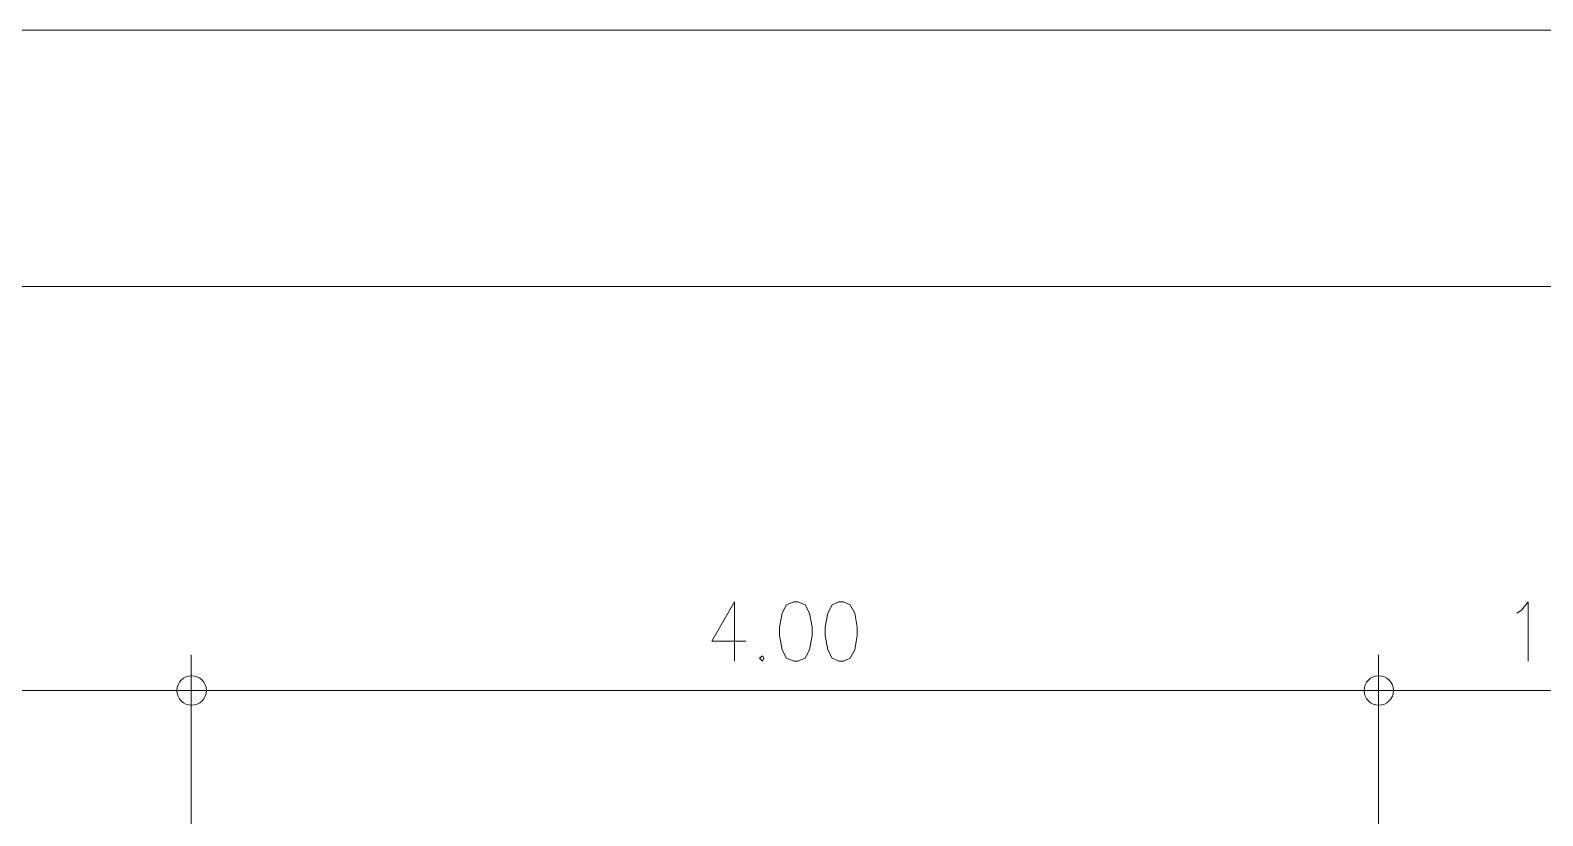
# Model space of a CAD drawing. Header units: millimetres. Extents: x 2928 to 3112, y 1220 to 1280.
# Drawn here: x 2973.77 to 2978.91, y 1267.55 to 1270.22 of the extents above; entities that cross this region are included whole.
import ezdxf

# ---------------------------------------------------------------- set-up
doc = ezdxf.new("R2010")
doc.units = ezdxf.units.MM

msp = doc.modelspace()

# ---------------------------------------------------------------- linework, layer by layer
at = {"color": 253, "linetype": 'Continuous', "lineweight": 5, "true_color": 0x9a9a9a}
for points in [[(2982.1769, 1270.2157), (2940.34797, 1270.2157), (2940.34797, 1270.2157)], [(2940.59964, 1269.34569), (2981.92523, 1269.34569), (2981.92523, 1269.34569)], [(2974.21345, 1267.97234), (2972.67843, 1267.97234), (2972.67843, 1267.97234)], [(2974.31512, 1265.58897), (2974.31512, 1267.98234), (2974.31512, 1267.98234)], [(2974.31512, 1265.58897), (2974.31512, 1267.98234), (2974.31512, 1267.98234)], [(2978.24518, 1267.97234), (2974.41512, 1267.97234), (2974.41512, 1267.97234)], [(2978.34685, 1265.58897), (2978.34685, 1267.98234), (2978.34685, 1267.98234)], [(2978.34685, 1265.58897), (2978.34685, 1267.98234), (2978.34685, 1267.98234)], [(2979.65686, 1267.97234), (2978.44685, 1267.97234), (2978.44685, 1267.97234)]]:
    msp.add_lwpolyline(points, dxfattribs=at)
at = {"color": 7, "linetype": 'Continuous', "lineweight": 20, "true_color": 0x000007}
for points in [[(2976.16015, 1268.07234), (2976.16015, 1268.27401), (2976.08348, 1268.14067), (2976.19848, 1268.14067)], [(2978.81685, 1268.23567), (2978.83352, 1268.24567), (2978.85519, 1268.27401), (2978.85519, 1268.07234)], [(2974.31512, 1267.85067), (2974.31512, 1268.094), (2974.31512, 1268.094)], [(2974.31512, 1268.094), (2974.31512, 1267.85067), (2974.31512, 1267.85067)], [(2978.34685, 1267.85067), (2978.34685, 1268.094), (2978.34685, 1268.094)], [(2978.34685, 1268.094), (2978.34685, 1267.85067), (2978.34685, 1267.85067)], [(2974.43512, 1267.97234), (2974.19345, 1267.97234), (2974.19345, 1267.97234)], [(2974.19345, 1267.97234), (2974.43512, 1267.97234), (2974.43512, 1267.97234)], [(2978.46685, 1267.97234), (2978.22518, 1267.97234), (2978.22518, 1267.97234)], [(2978.22518, 1267.97234), (2978.46685, 1267.97234), (2978.46685, 1267.97234)]]:
    msp.add_lwpolyline(points, dxfattribs=at)
for points in [[(2976.36182, 1268.27401), (2976.33682, 1268.26401), (2976.32182, 1268.23567), (2976.31348, 1268.18734), (2976.31348, 1268.15901), (2976.32182, 1268.11067), (2976.33682, 1268.08234), (2976.36182, 1268.07234), (2976.37515, 1268.07234), (2976.40015, 1268.08234), (2976.41515, 1268.11067), (2976.42349, 1268.15901), (2976.42349, 1268.18734), (2976.41515, 1268.23567), (2976.40015, 1268.26401), (2976.37515, 1268.27401)], [(2976.51515, 1268.27401), (2976.49182, 1268.26401), (2976.47682, 1268.23567), (2976.46849, 1268.18734), (2976.46849, 1268.15901), (2976.47682, 1268.11067), (2976.49182, 1268.08234), (2976.51515, 1268.07234), (2976.53015, 1268.07234), (2976.55349, 1268.08234), (2976.56849, 1268.11067), (2976.57682, 1268.15901), (2976.57682, 1268.18734), (2976.56849, 1268.23567), (2976.55349, 1268.26401), (2976.53015, 1268.27401)], [(2976.25515, 1268.09067), (2976.24515, 1268.08234), (2976.25515, 1268.07234), (2976.26015, 1268.08234)]]:
    msp.add_lwpolyline(points, close=True, dxfattribs=at)
for points in [[(2974.26679, 1267.97234), (2974.26679, 1267.94567), (2974.28845, 1267.92234), (2974.31679, 1267.92234), (2974.31679, 1267.92234), (2974.34346, 1267.92234), (2974.36679, 1267.94567), (2974.36679, 1267.97234), (2974.36679, 1267.97234), (2974.36679, 1268.00067), (2974.34346, 1268.02234), (2974.31679, 1268.02234), (2974.31679, 1268.02234), (2974.28845, 1268.02234), (2974.26679, 1268.00067), (2974.26679, 1267.97234)], [(2974.36679, 1267.97234), (2974.36679, 1268.00067), (2974.34346, 1268.02234), (2974.31679, 1268.02234), (2974.31679, 1268.02234), (2974.28845, 1268.02234), (2974.26679, 1268.00067), (2974.26679, 1267.97234), (2974.26679, 1267.97234), (2974.26679, 1267.94567), (2974.28845, 1267.92234), (2974.31679, 1267.92234), (2974.31679, 1267.92234), (2974.34346, 1267.92234), (2974.36679, 1267.94567), (2974.36679, 1267.97234)], [(2978.29851, 1267.97234), (2978.29851, 1267.94567), (2978.32018, 1267.92234), (2978.34851, 1267.92234), (2978.34851, 1267.92234), (2978.37518, 1267.92234), (2978.39851, 1267.94567), (2978.39851, 1267.97234), (2978.39851, 1267.97234), (2978.39851, 1268.00067), (2978.37518, 1268.02234), (2978.34851, 1268.02234), (2978.34851, 1268.02234), (2978.32018, 1268.02234), (2978.29851, 1268.00067), (2978.29851, 1267.97234)], [(2978.39851, 1267.97234), (2978.39851, 1268.00067), (2978.37518, 1268.02234), (2978.34851, 1268.02234), (2978.34851, 1268.02234), (2978.32018, 1268.02234), (2978.29851, 1268.00067), (2978.29851, 1267.97234), (2978.29851, 1267.97234), (2978.29851, 1267.94567), (2978.32018, 1267.92234), (2978.34851, 1267.92234), (2978.34851, 1267.92234), (2978.37518, 1267.92234), (2978.39851, 1267.94567), (2978.39851, 1267.97234)]]:
    msp.add_open_spline(points, degree=3, knots=[0, 0, 0, 0, 0.0625, 0.0625, 0.0625, 0.0625, 0.125, 0.125, 0.125, 0.125, 0.1875, 0.1875, 0.1875, 0.1875, 1, 1, 1, 1], dxfattribs=at)

doc.saveas('drawing.dxf')
